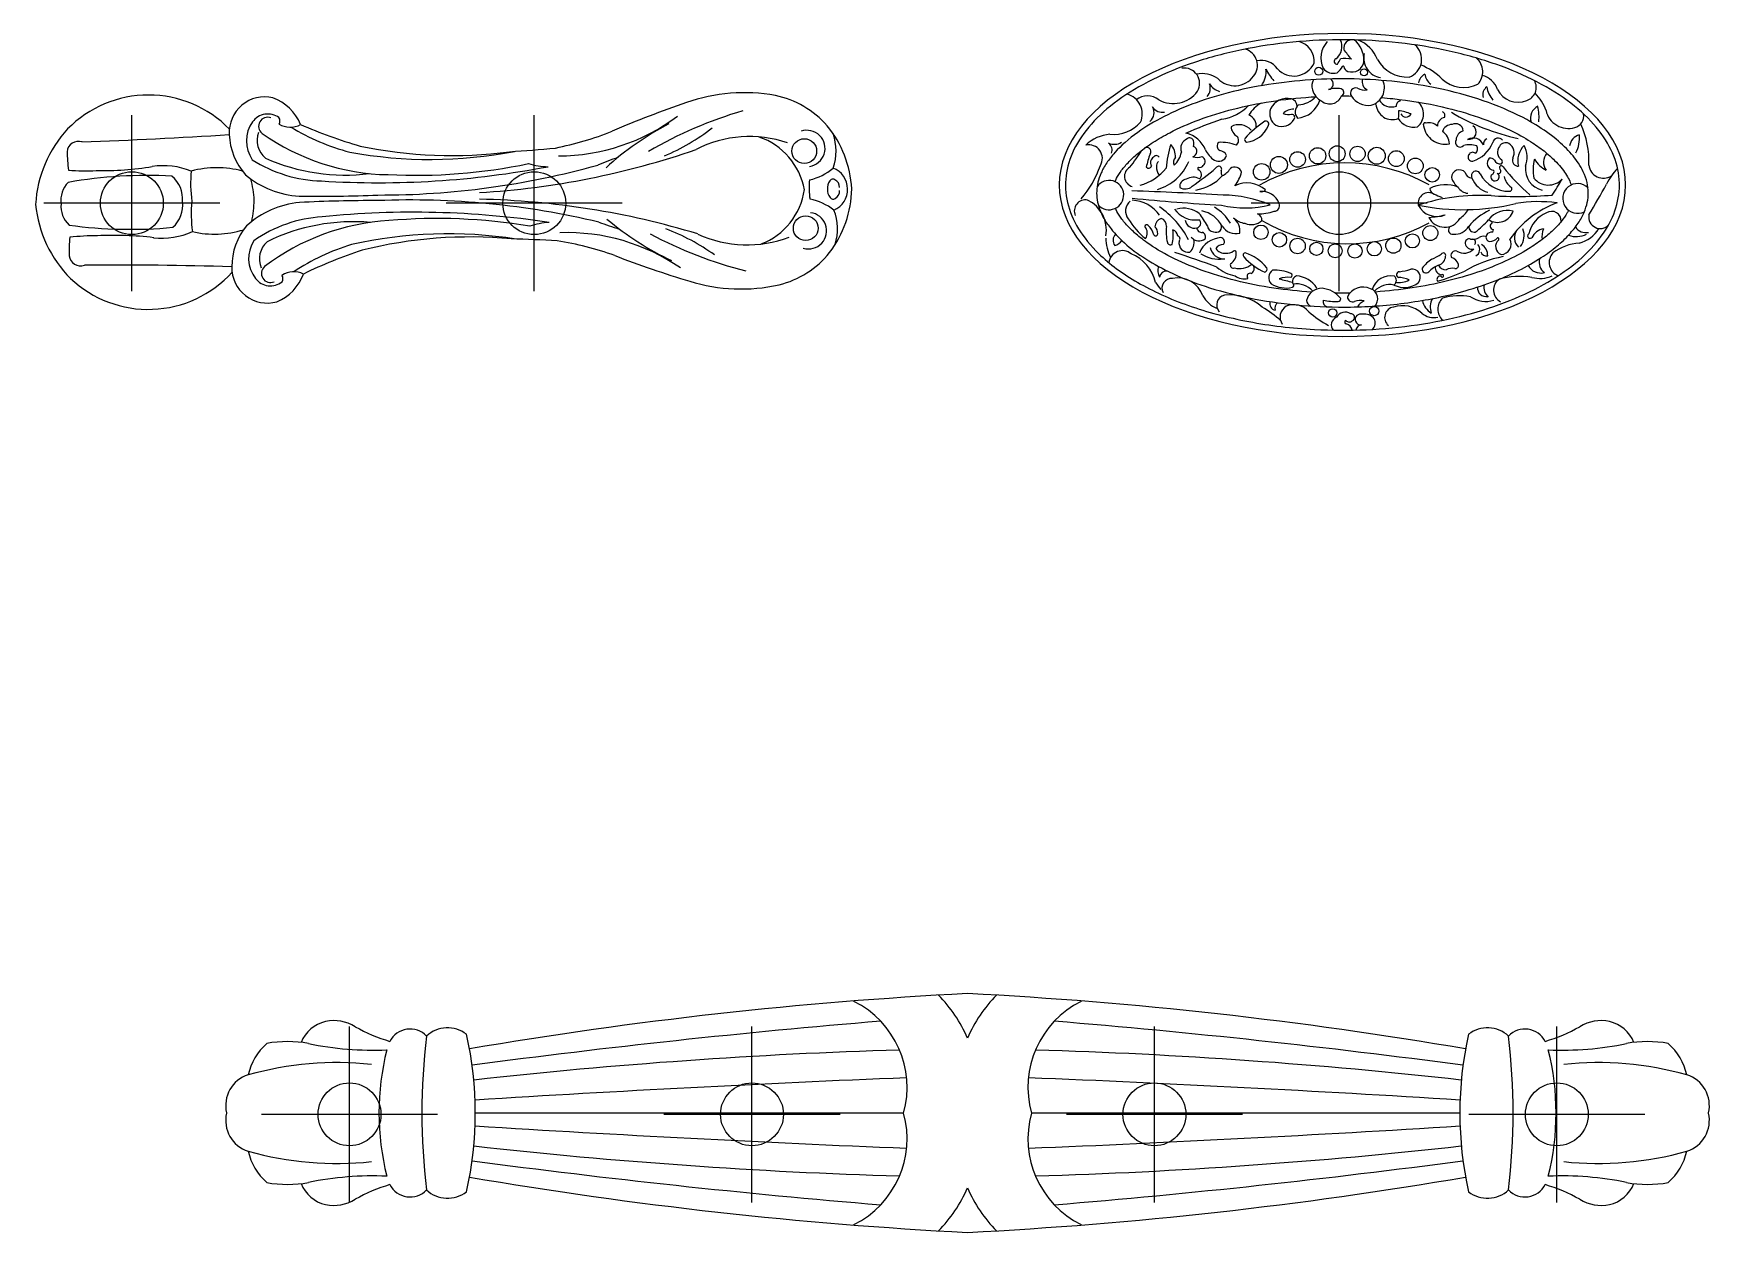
# Model space of a CAD drawing. Header units: millimetres. Extents: x -159347 to -158123, y -76894 to -75818.
# Drawn here: x -158887 to -158753.5, y -76565.3 to -76469.9 of the extents above; entities that cross this region are included whole.
import ezdxf

# ---------------------------------------------------------------- set-up
doc = ezdxf.new("R2010")
doc.units = ezdxf.units.MM
doc.header["$LTSCALE"] = 2
doc.header["$MEASUREMENT"] = 0
doc.layers.get('0').update_dxf_attribs({"linetype": 'CONTINUOUS'})

# ---------------------------------------------------------------- blocks, each defined once
blk = doc.blocks.new('lsk')
at = {"color": 250, "lineweight": -3}
for p, q in [((126681.19, 1554.87), (126681.19, 1568.87)), ((126674.19, 1561.87), (126688.19, 1561.87))]:
    blk.add_line(p, q, dxfattribs=at)
blk.add_circle((126681.19, 1561.87), 2.5, dxfattribs=at)
blk = doc.blocks.new('型拉手2')
at = {"color": 0, "lineweight": -3}
for p, q in [((125312.29, 12176.24), (125385.32, 12176.24)), ((125407.1, 12176.24), (125480.14, 12176.24))]:
    blk.add_line(p, q, dxfattribs=at)
for centre, radius, start, end in [((125433.28, 11476.79), 720.77, 92.94774, 99.74304), ((125373.4, 12178.96), 24.93, 23.791, 44.2627), ((125359.15, 11476.79), 720.77, 80.25696, 87.05226), ((125419.02, 12178.96), 24.93, 135.7373, 156.209), ((125369.5, 12180.6), 16.41, 344.573, 63.3833), ((125422.93, 12180.6), 16.41, 116.6167, 195.427), ((125288.06, 12186.13), 5.86, 102.86, 158.5036), ((125288.19, 12185.18), 6.82, 57.8329, 102.166), ((125305.4, 12214.76), 27.4, 240.3088, 253.7442), ((125307.56, 12185.48), 5.28, 52.3, 132.7421), ((125497.8, 10786.59), 1410.12, 94.73444, 97.5819), ((125294.62, 10786.59), 1410.12, 82.4181, 85.26556), ((125484.86, 12185.48), 5.28, 47.2579, 127.7), ((125484.86, 12185.48), 5.28, 47.2579, 127.7), ((125487.02, 12214.76), 27.4, 286.2558, 299.6912), ((125504.23, 12185.18), 6.82, 77.834, 122.1671), ((125504.36, 12186.13), 5.86, 21.4964, 77.14), ((125283.18, 12180.68), 9.82, 131.0122, 167.9641), ((125280.29, 12168.94), 19.48, 79.5084, 100.4916), ((125294.8, 12240.95), 53.99, 258.2806, 272.5366), ((125301.18, 12186.67), 3.89, 43.9713, 152.6515), ((125412.52, 12176.24), 109.33, 173.105, 186.895), ((125251.26, 12176.24), 61.03, 347.2918, 12.7082), ((125541.17, 12176.24), 61.03, 167.2918, 192.7082), ((125491.24, 12186.67), 3.89, 27.3485, 136.0287), ((125491.24, 12186.67), 3.89, 27.3485, 136.0287), ((125379.9, 12176.24), 109.33, 353.105, 6.895), ((125497.62, 12240.95), 53.99, 267.4634, 281.7194), ((125512.13, 12168.94), 19.48, 79.5084, 100.4916), ((125509.24, 12180.68), 9.82, 12.0359, 48.9878), ((125340.32, 12176.24), 44.45, 165.9615, 194.0385), ((125411.28, 11293.5), 893.88, 91.70871, 96.37469), ((125381.15, 11293.5), 893.88, 83.62531, 88.29129), ((125452.11, 12176.24), 44.45, 345.9615, 14.0385), ((125275.19, 12177.52), 5.46, 107.1618, 193.5364), ((125288.64, 12130.2), 54.64, 83.7678, 105.9916), ((125529.57, 8675.2), 3509.99, 92.34701, 93.54972), ((125262.86, 8675.2), 3509.99, 86.45028, 87.65299), ((125503.79, 12130.2), 54.64, 74.0084, 96.2322), ((125517.23, 12177.52), 5.46, 346.4636, 72.8382), ((125275.19, 12174.96), 5.46, 166.4636, 252.8382), ((125529.57, 15677.28), 3509.99, 266.45028, 267.65299), ((125369.5, 12171.87), 16.41, 296.6167, 15.427), ((125422.93, 12171.87), 16.41, 164.573, 243.3833), ((125262.86, 15677.28), 3509.99, 272.34701, 273.54972), ((125517.23, 12174.96), 5.46, 287.1618, 13.5364), ((125411.28, 13058.98), 893.88, 263.62531, 268.29129), ((125381.15, 13058.98), 893.88, 271.70871, 276.37469), ((125288.64, 12222.27), 54.64, 254.0084, 276.2322), ((125283.18, 12171.79), 9.82, 192.0359, 228.9878), ((125497.8, 13565.89), 1410.12, 262.4181, 265.26556), ((125294.62, 13565.89), 1410.12, 274.73444, 277.5819), ((125503.79, 12222.27), 54.64, 263.7678, 285.9916), ((125509.24, 12171.79), 9.82, 311.0122, 347.9641), ((125294.8, 12111.52), 53.99, 87.4634, 101.7194), ((125433.28, 12875.69), 720.77, 260.25696, 267.05226), ((125359.15, 12875.69), 720.77, 272.94774, 279.74304), ((125497.62, 12111.52), 53.99, 78.2806, 92.5366), ((125280.29, 12183.54), 19.48, 259.5084, 280.4916), ((125288.06, 12166.34), 5.86, 201.4964, 257.14), ((125305.4, 12137.72), 27.4, 106.2558, 119.6912), ((125301.18, 12165.81), 3.89, 207.3485, 316.0287), ((125307.56, 12166.99), 5.28, 227.2579, 307.7), ((125373.4, 12173.52), 24.93, 315.7373, 336.209), ((125419.02, 12173.52), 24.93, 203.791, 224.2627), ((125484.86, 12166.99), 5.28, 232.3, 312.7421), ((125484.86, 12166.99), 5.28, 232.3, 312.7421), ((125491.24, 12165.81), 3.89, 223.9713, 332.6515), ((125491.24, 12165.81), 3.89, 223.9713, 332.6515), ((125487.02, 12137.72), 27.4, 60.3088, 73.7442), ((125504.36, 12166.34), 5.86, 282.86, 338.5036), ((125512.13, 12183.54), 19.48, 259.5084, 280.4916), ((125288.19, 12167.3), 6.82, 257.834, 302.1671), ((125504.23, 12167.3), 6.82, 237.8329, 282.166)]:
    blk.add_arc(centre, radius, start, end, dxfattribs=at)
blk = doc.blocks.new('新拉手4')
at = {"color": 0, "lineweight": -3}
for centre in [(124606, 11786.5), (124606, 11764.52)]:
    blk.add_circle(centre, 3.53, dxfattribs=at)
for centre, radius, start, end in [((124793.2, 11773.8), 32.27, 45.5251, 136.6767), ((124619.76, 11776.56), 26.58, 102.7062, 140.1627), ((124623.79, 11754.04), 49.45, 71.7076, 101.5206), ((124550.33, 11523.44), 291.47, 67.7702, 72.2243), ((124762.08, 11791.9), 13.62, 111.312, 158.7356), ((124759.66, 11794.78), 10.13, 357.6798, 104.488), ((124591.6, 11681.9), 120.66, 60.8537, 74.7709), ((124675.16, 11843.33), 56.88, 234.2755, 270.9103), ((124695.38, 11912.17), 127.35, 286.9773, 295.0914), ((124717.99, 11850.33), 64.08, 285.9008, 302.2353), ((124752.25, 11802.24), 6.11, 242.0179, 302.6107), ((124756.93, 11798.02), 1.67, 147.5415, 213.87), ((124758.78, 11794.64), 5.37, 36.7317, 127.3206), ((124758.81, 11796.51), 2.56, 308.8799, 113.027), ((124755.62, 11792.27), 9.32, 326.0273, 36.7944), ((124790.88, 11772.88), 34.57, 4.3589, 43.848), ((124623.49, 11774.39), 30.85, 141.5008, 177.9112), ((124605.23, 11787.25), 5.18, 72.1685, 262.5677), ((124668.71, 11842.6), 61.12, 233.237, 248.059), ((124605.69, 11717.42), 86.72, 48.9935, 63.4674), ((124693.6, 11881.23), 93.98, 249.4398, 259.7702), ((124722.27, 11846.47), 64.46, 272.1956, 306.2832), ((124755.25, 11792.41), 6.61, 310.9518, 21.4622), ((124751.62, 11794.67), 18.16, 319.0954, 359.0743), ((124831.69, 13128.74), 1335.81, 267.34371, 269.14638), ((124812.85, 11789.99), 3.27, 6.5428, 109.0129), ((124611.58, 11786.64), 14.65, 161.3434, 200.603), ((124625.47, 11772.4), 19.54, 110.0407, 170.854), ((124622.14, 11757.4), 33.54, 64.0925, 109.864), ((124707.69, 12005.06), 228.76, 251.9467, 267.7668), ((124711.09, 12238.88), 451.43, 265.6578, 267.3174), ((124710.23, 11913.08), 126.93, 260.169, 281.5076), ((124704.11, 11914.66), 127.51, 263.6262, 282.8942), ((124735.91, 11838.23), 56.06, 263.9655, 294.984), ((124742.01, 11818.92), 38.35, 272.5605, 303.8231), ((124771.46, 11790.44), 44.64, 353.0994, 359.8976), ((124609.64, 11637.19), 156.56, 69.3158, 71.5663), ((124722.85, 12006.69), 230.43, 255.4441, 271.2204), ((124678.35, 11804.08), 20.63, 272.0492, 287.7974), ((124722.71, 12038.69), 258.93, 260.3018, 274.655), ((124714, 11940.57), 158.87, 259.3553, 273.8768), ((124748.17, 11802.52), 26.17, 274.3415, 311.0126), ((124774.03, 11756.8), 28.17, 76.1185, 106.0775), ((124789.14, 11764.3), 21.53, 82.6691, 112.8265), ((124747.44, 11779.83), 33.63, 352.6225, 7.3775), ((124791.63, 11776.5), 8.21, 129.9855, 186.9584), ((124796.05, 11657.4), 125.77, 80.9113, 94.4237), ((124804.76, 11878.29), 93.53, 262.086, 271.9177), ((124809.67, 11849.95), 65.16, 268.4345, 275.3809), ((124600.02, 11775.75), 6.12, 110.5299, 182.2215), ((124598.56, 11776.04), 2.42, 117.4214, 183.3837), ((124598.01, 11777.35), 1.02, 29.5286, 124.1462), ((124607.81, 11793.76), 15.8, 231.0182, 258.363), ((124596.67, 11775.97), 2.92, 350.8656, 40.1942), ((124593.33, 11776.2), 11.48, 356.5437, 10.4724), ((124792.37, 11774.59), 29.35, 166.2363, 178.2062), ((124810.78, 11776.33), 7.36, 353.6318, 45.6856), ((124623.49, 11776.63), 30.85, 182.0888, 218.4992), ((124600.02, 11775.27), 6.12, 177.7785, 249.4701), ((124598.56, 11774.98), 2.42, 176.6163, 242.5786), ((124598.01, 11773.67), 1.02, 235.8538, 330.4714), ((124607.81, 11757.26), 15.8, 101.637, 128.9818), ((124596.67, 11775.05), 2.92, 319.8058, 9.1344), ((124593.33, 11774.82), 11.48, 349.5276, 3.4563), ((124625.47, 11778.62), 19.54, 189.146, 249.9593), ((124707.69, 11545.96), 228.76, 92.2332, 108.0533), ((124722.85, 11544.33), 230.43, 88.7796, 104.5559), ((124737.03, 12162.01), 385.81, 268.6234, 271.949), ((124737.03, 11389.01), 385.81, 88.051, 91.3766), ((124748.17, 11748.5), 26.17, 48.9874, 85.6585), ((124792.37, 11776.43), 29.35, 181.7938, 193.7637), ((124747.44, 11771.19), 33.63, 352.6225, 7.3775), ((124791.63, 11774.51), 8.21, 173.0416, 230.0145), ((124790.88, 11778.14), 34.57, 316.152, 355.6411), ((124810.78, 11774.69), 7.36, 314.3144, 6.3682), ((124611.58, 11764.38), 14.65, 159.397, 198.6566), ((124605.23, 11763.77), 5.18, 97.4323, 287.8315), ((124605.69, 11833.6), 86.72, 296.5326, 311.0065), ((124722.71, 11512.33), 258.93, 85.345, 99.6982), ((124678.35, 11746.94), 20.63, 72.2026, 87.9508), ((124714, 11610.45), 158.87, 86.1232, 100.6447), ((124722.27, 11704.55), 64.46, 53.7168, 87.8044), ((124735.91, 11712.79), 56.06, 65.016, 96.0345), ((124742.01, 11732.09), 38.35, 56.1769, 87.4395), ((124751.62, 11756.35), 18.16, 0.9257, 40.9046), ((124796.05, 11893.62), 125.77, 265.5763, 279.0887), ((124622.14, 11793.62), 33.54, 250.136, 295.9075), ((124591.6, 11869.12), 120.66, 285.2291, 299.1463), ((124668.71, 11708.42), 61.12, 111.941, 126.763), ((124675.16, 11707.69), 56.88, 89.0897, 125.7245), ((124609.64, 11913.83), 156.56, 288.4337, 290.6842), ((124711.09, 11312.14), 451.43, 92.6826, 94.3422), ((124710.23, 11637.94), 126.93, 78.4924, 99.831), ((124704.11, 11636.36), 127.51, 77.1058, 96.3738), ((124755.25, 11758.61), 6.61, 338.5378, 49.0482), ((124755.62, 11758.75), 9.32, 323.2056, 33.9727), ((124774.03, 11794.22), 28.17, 253.9225, 283.8815), ((124789.14, 11786.72), 21.53, 247.1735, 277.3309), ((124804.76, 11672.73), 93.53, 88.0823, 97.914), ((124809.67, 11701.07), 65.16, 84.6191, 91.5655), ((124771.46, 11760.57), 44.64, 0.1024, 6.9006), ((124693.6, 11669.79), 93.98, 100.2298, 110.5602), ((124695.38, 11638.85), 127.35, 64.9086, 73.0227), ((124717.99, 11700.69), 64.08, 57.7647, 74.0992), ((124831.69, 10422.28), 1335.81, 90.85362, 92.65629), ((124812.85, 11761.03), 3.27, 250.9871, 353.4572), ((124619.76, 11774.46), 26.58, 219.8373, 257.2938), ((124550.33, 12027.58), 291.47, 287.7757, 292.2298), ((124752.25, 11748.78), 6.11, 57.3893, 117.9821), ((124762.08, 11759.12), 13.62, 201.2644, 248.688), ((124756.93, 11753), 1.67, 146.13, 212.4585), ((124758.78, 11756.38), 5.37, 232.6794, 323.2683), ((124759.66, 11756.24), 10.13, 255.512, 2.3202), ((124758.81, 11754.51), 2.56, 246.973, 51.1201), ((124793.2, 11777.22), 32.27, 223.3233, 314.4749), ((124623.79, 11796.98), 49.45, 258.4794, 288.2924)]:
    blk.add_arc(centre, radius, start, end, dxfattribs=at)
blk = doc.blocks.new('新拉手1')
at = {"color": 0, "lineweight": -3}
for centre, radius in [((125347.45, 12451.76), 1.48), ((125360.79, 12452.35), 1.33), ((125353.64, 12432.43), 2.28), ((125335.18, 12429.16), 2.27), ((125341.29, 12430.7), 2.45), ((125347.4, 12431.72), 2.3), ((125360.01, 12432.37), 2.23), ((125366.05, 12431.73), 2.13), ((125372.1, 12430.82), 2.48), ((125377.95, 12428.83), 2.34), ((125329.4, 12426.65), 2.41), ((125383.88, 12426.4), 2.31), ((125328.79, 12407.92), 2.34), ((125383.65, 12406.96), 2.66), ((125334.23, 12405.06), 2.53), ((125340.34, 12402.71), 2.55), ((125346.63, 12401.8), 2.73), ((125352.8, 12401.19), 2.45), ((125359.36, 12401.13), 2.56), ((125365.65, 12401.81), 2.62), ((125372.09, 12402.98), 2.5), ((125378.1, 12404.72), 2.73), ((125350.7, 12374.97), 1.12), ((125365.29, 12374.6), 1.28)]:
    blk.add_circle(centre, radius, dxfattribs=at)
for centre, radius, start, end in [((125340.68, 12453.81), 3.41, 280.1626, 49.483), ((125350.16, 12455.53), 3.02, 135.7476, 205.7352), ((125351.25, 12458.29), 2.17, 276.9551, 348.6344), ((125357.36, 12458.66), 2.96, 195.1537, 251.4178), ((125358.59, 12456.25), 2.67, 291.3823, 37.9444), ((125340.52, 12417.87), 44.17, 50.6622, 60.6735), ((125322.21, 12451.13), 4.82, 312.1938, 48.1636), ((125328.38, 12448.01), 5.84, 49.5683, 104.2367), ((125323.63, 12450.47), 5.8, 331.9979, 19.5845), ((125325.64, 12446.99), 6.44, 12.0637, 57.5226), ((125338.44, 12459.29), 9.28, 227.4243, 287.831), ((125350.64, 12456.93), 4.2, 220.3412, 278.0164), ((125351.77, 12454.52), 1.82, 252.717, 16.5397), ((125351.87, 12454.41), 1.76, 20.7419, 101.7368), ((125354.92, 12453.8), 1.17, 111.3602, 274.8037), ((125355.48, 12453.88), 1.41, 41.071, 134.4388), ((125356.77, 12455.3), 3.19, 236.5928, 331.2179), ((125356.42, 12455.33), 0.532, 284.0185, 93.4705), ((125373.3, 12455.72), 6.03, 217.6036, 294.3546), ((125373.71, 12453.67), 4.03, 300.9864, 34.8115), ((125401.5, 12481.57), 35.91, 228.0027, 239.9441), ((125377.06, 12450.87), 2.32, 309.2919, 14.5983), ((125378.91, 12449.36), 2.13, 342.6047, 79.3511), ((125394.8, 12449.82), 3.32, 284.3701, 40.7839), ((125394.57, 12442.5), 9.08, 28.8303, 66.8454), ((125304.73, 12445), 4.32, 306.5361, 60.4611), ((125311.59, 12440.12), 8.55, 55.1024, 107.7278), ((125308.12, 12444.16), 4.06, 347.8661, 49.4858), ((125311.43, 12444.34), 2.78, 353.2411, 100.172), ((125319.99, 12467.93), 21.08, 260.4383, 284.9959), ((125349.68, 12447.76), 3.36, 131.6768, 251.3029), ((125351.02, 12449.66), 5.63, 244.55, 334.1203), ((125348.9, 12452.63), 4.51, 293.7124, 330.3146), ((125352.01, 12453.39), 5.05, 255.1684, 290.1261), ((125354.4, 12447.09), 1.69, 3.6417, 112.8654), ((125359.16, 12447.77), 0.95, 96.0043, 184.734), ((125365.02, 12453), 8.62, 217.9377, 264.4521), ((125359.02, 12422.94), 25.78, 79.1732, 89.9111), ((125362.14, 12448.68), 1.78, 346.5044, 76.0795), ((125364.29, 12449.48), 5.06, 268.7677, 347.3293), ((125366.83, 12447.97), 2.44, 9.4282, 63.1737), ((125393.97, 12462.28), 15.76, 228.445, 276.013), ((125410.55, 12449.53), 8.45, 198.2669, 282.0477), ((125412.57, 12444.39), 3.14, 265.2591, 27.323), ((125286.65, 12436.16), 4.53, 316.7972, 68.7723), ((125294.21, 12431.44), 9.82, 74.9545, 114.0338), ((125300.68, 12465), 24.39, 260.7427, 285.7577), ((125357.93, 12344.46), 102.47, 107.531, 112.7724), ((125325.54, 12440.41), 0.426, 33.7902, 304.7085), ((125325.54, 12437.8), 2.28, 351.3749, 83.672), ((125326.32, 12441.53), 0.979, 244.5782, 40.2366), ((125335.22, 12440.89), 2.61, 140.522, 280.1885), ((125337.77, 12436.94), 7.24, 62.6739, 129.1543), ((125339.38, 12436.07), 6.49, 78.4419, 119.2692), ((125339.57, 12448.89), 7.91, 244.8108, 272.2965), ((125339.33, 12440.06), 0.95, 271.5854, 75.4355), ((125342.13, 12441.88), 1.82, 124.9577, 230.2735), ((125342.11, 12446.62), 6.24, 259.4458, 343.0609), ((125342.45, 12449.96), 6.73, 258.3479, 316.6485), ((125372.97, 12448.71), 8.28, 211.59, 266.2072), ((125372.6, 12450.49), 7.49, 223.6606, 277.1529), ((125371.94, 12442.19), 1.81, 285.3541, 28.7469), ((125373.91, 12443.52), 0.598, 103.0416, 230.9376), ((125344.07, 12321.15), 124.9, 74.2532, 76.2616), ((125375.82, 12435.2), 9.14, 58.3207, 102.9884), ((125374.57, 12440.28), 0.709, 118.3046, 245.3478), ((125375.03, 12449.75), 8.88, 264.8725, 289.291), ((125378.39, 12441), 2.99, 306.317, 41.6254), ((125387.34, 12440.6), 1.02, 251.6021, 39.3517), ((125389.26, 12436.36), 5.02, 53.9177, 102.9343), ((125390.08, 12428.65), 11.96, 48.4623, 79.737), ((125414.14, 12441.24), 2.38, 265.7033, 349.9974), ((125397.28, 12429.11), 24.48, 33.2531, 40.0291), ((125413.29, 12438.81), 3.78, 338.1922, 32.2999), ((125430.87, 12445.77), 13.52, 193.8822, 247.1496), ((125293.84, 12434.89), 4.63, 28.2074, 103.8066), ((125289.99, 12435.88), 4.45, 348.0681, 52.0086), ((125298.86, 12471.24), 37.69, 280.8758, 301.0007), ((125321.3, 12437.07), 0.986, 77.9724, 198.4658), ((125323.25, 12437.47), 2.98, 193.9046, 257.1741), ((125322.18, 12443.04), 5.05, 262.3256, 295.5663), ((125324.44, 12435.99), 2.49, 23.269, 91.8856), ((125327.63, 12433.96), 3.15, 106.5969, 177.086), ((125355.4, 12383.54), 57.98, 117.2101, 120.6263), ((125323.8, 12444.7), 8.26, 290.735, 317.4123), ((125322.79, 12444.86), 11.51, 302.0035, 323.2581), ((125330.79, 12438.24), 1.25, 347.7647, 136.1532), ((125346.36, 12397.68), 42.02, 99.5952, 104.7318), ((125379.58, 12452.4), 13.82, 247.4255, 272.396), ((125382.94, 12438.22), 1.03, 105.9335, 204.2468), ((125393.79, 12447.53), 15.3, 219.5301, 251.4003), ((125375.07, 12421.79), 19.01, 41.0786, 66.4761), ((125387.76, 12438.06), 1.74, 115.412, 212.6284), ((125390.87, 12431.2), 6.87, 77.0514, 126.3063), ((125395.69, 12433.26), 3.87, 121.5048, 187.5294), ((125392.7, 12436.91), 1.03, 340.1332, 106.4198), ((125395.88, 12430.59), 4.34, 9.3842, 94.6956), ((125397.46, 12424.75), 10.29, 56.3744, 98.8372), ((125507.07, 12730.59), 312.63, 249.5838, 252.2232), ((125428.41, 12436.67), 4.36, 230.2778, 353.8942), ((125283.97, 12419.95), 10.23, 103.8856, 149.3188), ((125280.68, 12444.89), 15.03, 273.1794, 308.0882), ((125305.32, 12427.38), 6.09, 143.3427, 200.2501), ((125298.31, 12428.18), 4.06, 323.6444, 47.2438), ((125306.71, 12430.26), 3.29, 92.3478, 209.6029), ((125305.69, 12430.96), 2.74, 309.023, 71.0681), ((125310.34, 12426.05), 3.34, 89.7783, 140.2115), ((125310.08, 12427.96), 1.45, 333.0443, 79.2765), ((125311.37, 12432.08), 1.93, 18.1322, 102.8224), ((125315.03, 12433.88), 4.09, 178.8022, 239.5157), ((125315.83, 12431.96), 2.32, 117.4825, 223.7802), ((125315.82, 12429.62), 0.979, 131.674, 262.2922), ((125318.55, 12428.95), 4.19, 56.8948, 137.4514), ((125316.08, 12429.72), 2.15, 8.3219, 106.4918), ((125316.83, 12429.9), 1.38, 253.1343, 5.4645), ((125321.29, 12433.87), 1.48, 252.4981, 28.0611), ((125325.21, 12433.84), 0.774, 159.28, 327.6202), ((125356.06, 12375.71), 54.38, 59.6333, 118.8912), ((125388.89, 12433.76), 0.725, 272.0878, 45.4825), ((125392.38, 12432.9), 0.55, 195.2713, 301.1341), ((125394.64, 12430.12), 3.03, 79.0684, 130.5371), ((125395.69, 12430), 3.13, 31.9764, 98.7309), ((125396.98, 12429.46), 1.36, 136.9993, 261.3812), ((125396.22, 12432.75), 2.39, 264.2047, 332.8258), ((125396.2, 12436.18), 8.09, 274.0263, 337.4411), ((125409.82, 12429.57), 4.48, 133.5035, 190.7945), ((125407.2, 12429.8), 3.06, 350.0423, 98.7168), ((125410.86, 12428.54), 0.968, 131.5928, 255.7098), ((125423.9, 12427.36), 11.84, 165.6609, 188.5657), ((125412.95, 12429.35), 1.07, 16.8146, 118.6015), ((125397.66, 12426.09), 16.7, 354.7743, 12.3327), ((125431.84, 12426.99), 3.8, 104.9613, 147.1657), ((125428.74, 12428.96), 2.72, 314.5101, 38.8384), ((125420.76, 12428.32), 13.01, 359.8351, 28.3389), ((125274.76, 12421.52), 3.68, 349.2091, 137.1373), ((125279.28, 12422.34), 4.19, 34.2539, 101.0117), ((125282.47, 12420.74), 7.05, 69.3303, 117.9639), ((125277.55, 12447.13), 32.15, 290.2187, 324.8743), ((125288.47, 12428.92), 9.47, 292.2597, 347.7951), ((125288.15, 12427.68), 5.38, 333.673, 11.3312), ((125291.89, 12430.73), 5.54, 281.2488, 332.2382), ((125297.33, 12427.59), 0.774, 300.2229, 133.5733), ((125307.73, 12428.59), 0.406, 142.3457, 275.4066), ((125311.26, 12425.47), 2.15, 154.2627, 179.9332), ((125309.05, 12424.38), 1.1, 289.5425, 87.1111), ((125309.67, 12428.4), 2.03, 260.0542, 327.2455), ((125302.14, 12436.67), 19.22, 295.2798, 320.8606), ((125336.92, 12398.42), 35.54, 128.1682, 137.6554), ((125312.41, 12429.97), 2.28, 254.6632, 304.6435), ((125315.69, 12424.86), 3.8, 78.6639, 121.4817), ((125315.2, 12424.53), 1.85, 357.964, 97.7068), ((125321.54, 12421.88), 5.18, 85.4321, 150.0787), ((125324.8, 12419.18), 5.6, 25.7999, 150.4224), ((125322.18, 12425.66), 1.41, 299.3626, 99.2385), ((125386.98, 12418.81), 5.13, 66.2053, 131.9152), ((125395.96, 12425.93), 5.3, 171.9197, 231.4562), ((125391.94, 12421.52), 5.3, 33.9543, 103.3579), ((125404.93, 12429.03), 9.73, 207.9195, 258.03), ((125398.3, 12424.65), 1.79, 61.1336, 209.779), ((125399.1, 12424.26), 1.96, 0.7524, 88.105), ((125487.23, 12479.21), 102.19, 212.5116, 215.1751), ((125403.16, 12427.84), 1.5, 151.5235, 251.011), ((125403.77, 12425.96), 3.23, 39.241, 126.5206), ((125402.92, 12424.87), 1.58, 3.5533, 98.8647), ((125404.74, 12423.51), 1.48, 99.7556, 231.467), ((125405.25, 12422.03), 3.04, 9.2296, 104.5441), ((125432.71, 12441.93), 28.7, 207.1575, 235.6875), ((125413.03, 12427.88), 2.43, 186.3813, 249.8818), ((125416.86, 12424.35), 2.58, 175.1655, 250.2579), ((125414.85, 12424.87), 3.16, 291.1106, 355.7795), ((125419.96, 12426.79), 2.91, 178.0506, 227.6376), ((125417.75, 12426.87), 0.694, 28.669, 178.5631), ((125424.02, 12428.6), 5.83, 193.853, 228.0026), ((125420.63, 12424.65), 0.636, 216.5526, 355.0563), ((125423.33, 12426.66), 2.92, 142.2571, 224.9837), ((125404.25, 12408.37), 26.16, 31.6072, 50.1388), ((125444.22, 12425.64), 10.63, 169.7259, 244.403), ((125789.92, 12122.39), 592.23, 149.74091, 150.84296), ((125282.04, 12415.53), 4.79, 225.509, 116.9085), ((125290.39, 12422.74), 3.07, 175.9339, 302.8191), ((125318.78, 12345.85), 73.29, 78.5679, 103.3038), ((125307.78, 12417.94), 5.27, 57.0288, 161.278), ((125304.68, 12426.87), 7.48, 255.3652, 322.9416), ((125324.42, 12414.77), 8.46, 122.0468, 149.034), ((125332.15, 12390.52), 31.18, 94.2601, 104.0064), ((125327.3, 12414.56), 6.77, 27.4881, 113.4589), ((125379.69, 12417.82), 1.82, 91.6966, 202.6118), ((125384.59, 12405.08), 15.39, 88.4809, 108.7963), ((125388.98, 12385.88), 32.7, 76.6031, 104.3469), ((125385.72, 12422.52), 2.18, 177.0612, 250.5756), ((125388.46, 12417.63), 5.9, 44.6438, 84.2661), ((125405.6, 12430.26), 13.68, 209.5778, 240.4617), ((125408.73, 12427.06), 8.4, 233.203, 285.1581), ((125404.99, 12414.33), 8.11, 34.4893, 98.3131), ((125425.78, 12427.52), 11.43, 215.3554, 267.3423), ((125423.37, 12419.54), 4.05, 308.9645, 38.7708), ((125432.72, 12414.44), 4.71, 42.4118, 325.0997), ((125440.34, 12419.55), 3.56, 258.6204, 24.0171), ((125338.76, 12380.61), 59.15, 145.0998, 151.0171), ((125294.61, 12459.2), 42.65, 261.9911, 279.8666), ((125301.29, 12273.37), 141.51, 86.5172, 94.4742), ((125259.39, 12369.34), 58.88, 37.7447, 49.834), ((125303.99, 12412.43), 0.801, 86.314, 216.3208), ((125304.07, 12402.75), 10.48, 27.7178, 90.1595), ((125313.4, 12478.68), 64.16, 266.8615, 288.0767), ((125308.9, 12406.17), 7.63, 21.3871, 74.5349), ((125316.91, 12409.69), 4.2, 31.8674, 83.8299), ((125318.64, 12395.04), 21.32, 63.3493, 70.8251), ((125329.9, 12417.11), 3.46, 240.722, 9.7011), ((125327.69, 12412.35), 1.82, 359.3143, 73.4804), ((125383.55, 12419.17), 5.91, 200.2054, 277.0642), ((125396.49, 12455.06), 40.62, 247.3987, 269.3057), ((125383.69, 12411.78), 1.62, 68.7383, 142.8746), ((125473.87, 13753.59), 1341.4, 266.67204, 267.93008), ((125350.73, 11647.44), 771.62, 84.45173, 86.59465), ((125466.75, 12394.11), 33.05, 139.3354, 160.864), ((125257.28, 12418.07), 17.02, 314.3355, 335.1942), ((125273.74, 12404.33), 4.69, 5.7335, 123.0835), ((125291.43, 12405.22), 5.99, 38.6022, 137.423), ((125291.71, 12405.98), 7.13, 353.5078, 76.1817), ((125282.58, 12406.3), 13.78, 345.7286, 11.087), ((125300.12, 12407.24), 5.71, 12.0536, 55.5735), ((125308.44, 12408.56), 1.22, 103.5382, 245.4641), ((125308.63, 12408.52), 1.32, 334.2522, 110.8232), ((125309.99, 12406.88), 1.08, 99.7617, 205.0643), ((125314.7, 12408.23), 1.49, 204.1949, 29.0828), ((125316, 12406.75), 2.21, 10.9351, 90.0546), ((125320.08, 12408.82), 2.53, 220.8662, 359.7652), ((125324.55, 12421.71), 10.62, 247.4065, 297.8331), ((125316.56, 12406.92), 6.34, 17.3096, 51.8608), ((125356.99, 12459.84), 55.77, 240.74, 299.3535), ((125388.34, 12419.58), 9.04, 228.9145, 295.4533), ((125402.73, 12403.54), 13.13, 143.1619, 164.4247), ((125399.85, 12401.65), 7.48, 118.3158, 145.4694), ((125407.09, 12398.42), 14.59, 98.9694, 137.6913), ((125394.92, 12407.11), 1.78, 343.4113, 39.2218), ((125483.31, 12303.53), 132.9, 125.58, 129.745), ((125404.58, 12407.87), 1.62, 126.0746, 248.9466), ((125405.62, 12413.04), 4.35, 242.6906, 301.4471), ((125408.25, 12409.07), 3.41, 59.2733, 131.7187), ((125421.66, 12397.47), 15.81, 106.4622, 157.0262), ((125407.58, 12411.75), 2.43, 277.3299, 6.0892), ((125427.63, 12394.5), 17.47, 106.1494, 139.6744), ((125412.48, 12405.24), 5.01, 0.8811, 34.1916), ((125424.37, 12408.43), 3.4, 299.4735, 74.5714), ((125306.88, 12403.62), 28.5, 177.6351, 204.9584), ((125288.59, 12403.84), 4.4, 319.4228, 36.0027), ((125287.3, 12397.43), 10.23, 32.3482, 61.6453), ((125306.52, 12402.28), 8.25, 159.4836, 207.6805), ((125294.34, 12403.41), 6.95, 314.5291, 14.6991), ((125300.99, 12403.19), 1.98, 342.5917, 87.8662), ((125305.99, 12400.87), 3.55, 150.8412, 238.4498), ((125306.55, 12405.63), 0.645, 202.24, 40.7826), ((125307.23, 12403.62), 0.998, 132.6693, 212.9089), ((125304.97, 12400.6), 2.87, 320.1881, 60.0572), ((125306.98, 12402.52), 1.89, 19.829, 102.8908), ((125307.54, 12406.72), 0.839, 61.513, 233.1703), ((125310.41, 12404.97), 2.45, 227.714, 270.8277), ((125308.84, 12404.15), 2.28, 314.5538, 85.4876), ((125318.99, 12393.68), 10.39, 108.3413, 158.1151), ((125315.96, 12402.23), 1.32, 322.6461, 100.61), ((125392.28, 12407.7), 2.29, 195.9495, 307.8049), ((125397.51, 12400.77), 2.78, 61.0138, 159.788), ((125397.47, 12406.13), 0.966, 150.8368, 334.5745), ((125394.22, 12396.31), 8.31, 25.5002, 56.0709), ((125403.51, 12403.62), 1.7, 129.3634, 244.7912), ((125403.5, 12404.28), 1.25, 69.24, 148.6748), ((125404.34, 12396.76), 5.54, 74.3902, 106.3444), ((125403.66, 12405.93), 0.546, 300.1943, 52.8012), ((125416.75, 12399.3), 7.41, 132.2068, 169.4158), ((125410.08, 12403.83), 1.95, 310.3344, 29.6273), ((125418.03, 12402.33), 6.69, 179.8495, 218.9939), ((125386.48, 12407.21), 27.88, 340.9597, 357.0967), ((125417.54, 12402.81), 1.06, 209.3883, 324.4303), ((125414.92, 12405.27), 2.57, 319.1999, 1.0692), ((125417.36, 12403.96), 2.05, 300.6633, 33.0424), ((125420, 12404.85), 0.947, 36.3788, 166.222), ((125399.24, 12409.57), 21.91, 337.6428, 349.0617), ((125485.35, 12359.24), 75.2, 142.0692, 147.1674), ((125439.26, 12402.65), 4.38, 148.5342, 282.6734), ((125292.19, 12396.06), 10.76, 153.4924, 185.4105), ((125280.45, 12399.09), 4.17, 284.3332, 353.7156), ((125305.15, 12399.95), 2.35, 244.2802, 329.4229), ((125307.59, 12397.88), 1.79, 217.3443, 349.3302), ((125310.27, 12398.12), 2.08, 299.0924, 4.7229), ((125315.67, 12399.65), 3.59, 202.2533, 299.1139), ((125315.89, 12399.57), 1.71, 122.8952, 213.1417), ((125316.87, 12405.37), 7.15, 250.3188, 284.6443), ((125315.83, 12401.99), 1.31, 228.7757, 334.9803), ((125319.85, 12397.47), 1.52, 327.2251, 139.9544), ((125324.7, 12391.15), 6.93, 8.4534, 102.2648), ((125328.55, 12398.38), 5.34, 184.8252, 235.3567), ((125389.26, 12389.13), 8.28, 95.0167, 158.0791), ((125388.38, 12396.62), 0.77, 322.148, 78.5265), ((125392.95, 12396.87), 1.91, 127.4388, 225.7541), ((125396.81, 12411.52), 14.06, 249.0512, 272.6017), ((125397.21, 12402.59), 2.46, 200.3961, 268.2877), ((125396.37, 12398.69), 1.63, 311.4445, 62.0648), ((125410.25, 12403.51), 9.28, 203.0171, 255.2682), ((125406.24, 12400.4), 1.75, 103.427, 248.4608), ((125408.2, 12397.87), 2.75, 160.9876, 199.0124), ((125406.78, 12397.26), 1.22, 193.3031, 311.0819), ((125406.32, 12399.46), 3.36, 291.9382, 20.9019), ((125420.6, 12400.45), 1.35, 143.9726, 322.5528), ((125431.06, 12393.68), 4.42, 65.9828, 121.4174), ((125434.58, 12399.98), 2.85, 159.4156, 232.7746), ((125431.48, 12407.42), 12.57, 274.3721, 314.028), ((125283.8, 12389.05), 3.75, 103.3258, 191.0051), ((125285.01, 12385.62), 7.37, 12.6765, 106.3495), ((125285.26, 12324.46), 73.53, 59.4524, 77.5208), ((125317.04, 12394.15), 2.39, 80.9404, 237.2315), ((125317.75, 12396.95), 3.39, 288.9855, 354.8047), ((125321.26, 12393.89), 2.41, 183.3595, 297.5213), ((125322.38, 12395.07), 3.33, 270.0066, 340.8661), ((125324.39, 12392.21), 2.74, 279.6421, 0.1248), ((125329.83, 12395.11), 3.95, 227.03, 283.5046), ((125331.07, 12391.79), 0.617, 238.5195, 37.7783), ((125336.67, 12388.43), 5.11, 128.29, 230.1147), ((125334.77, 12386.8), 5.78, 31.5255, 102.5694), ((125377.17, 12387.83), 4.53, 65.141, 151.4895), ((125376.66, 12388.25), 4.41, 339.7652, 56.8873), ((125382.31, 12391.59), 0.966, 139.6793, 291.6036), ((125360.81, 12422.43), 38.53, 304.5626, 317.0027), ((125389.19, 12392.22), 3.83, 171.9172, 248.2346), ((125390.93, 12396.85), 5.06, 219.9396, 300.4068), ((125389.61, 12392.16), 3.89, 4.8541, 59.0567), ((125345.51, 12534.77), 153.48, 289.3656, 294.0734), ((125431.26, 12383.54), 11.41, 84.0668, 139.4109), ((125304.43, 12391.12), 12.83, 197.5784, 227.3134), ((125307.37, 12389.24), 12.93, 172.6624, 195.0942), ((125292.82, 12389.71), 4.36, 298.1714, 16.3684), ((125325.99, 12388.86), 1.31, 150.2646, 246.6232), ((125337.23, 12387.48), 1.85, 26.0111, 151.9433), ((125341.01, 12401.15), 13.9, 247.0948, 264.2808), ((125151.6, 12393.59), 188.13, 358.0908, 358.8515), ((125341.58, 12384.86), 5.31, 4.3237, 110.9066), ((125341.83, 12381.42), 4.68, 29.8696, 108.6967), ((125372.79, 12381.45), 8.24, 94.4719, 162.9735), ((125369.88, 12387.67), 3.02, 310.7545, 41.4676), ((125374.07, 12389.44), 1.05, 148.1374, 262.8018), ((125373.45, 12391.48), 4.69, 267.8953, 315.0632), ((125375.06, 12384.82), 3.75, 63.0749, 107.407), ((125375.27, 12389.51), 6.19, 258.8196, 333.2418), ((125379.03, 12393.75), 10.11, 298.1986, 329.7654), ((125398.51, 12375.24), 14.88, 98.1193, 135.6831), ((125415.63, 12384.14), 3.67, 32.2711, 102.0389), ((125421.86, 12387.92), 3.62, 129.2738, 210.2717), ((125428.59, 12388.32), 6.55, 156.1683, 255.7222), ((125299.68, 12379.83), 4.35, 106.9115, 210.6625), ((125301.25, 12377.35), 7.23, 25.3542, 113.1889), ((125303.03, 12378.4), 8.29, 8.6652, 41.2804), ((125309.55, 12382.09), 2.96, 304.5286, 18.5823), ((125338.82, 12385.66), 1.53, 276.4208, 7.0667), ((125349.99, 12379.89), 5.84, 105.4594, 203.4184), ((125349.39, 12379.26), 6.33, 31.5563, 98.6997), ((125350.56, 12375.8), 4.83, 61.8164, 99.4932), ((125353.45, 12381.6), 1.65, 248.2373, 36.1556), ((125358.43, 12381.43), 1.22, 113.7656, 251.5264), ((125361.76, 12380.97), 4.14, 51.4904, 157.5558), ((125361.68, 12379.07), 5.79, 15.2817, 62.5887), ((125372.17, 12377.35), 8.03, 92.2421, 138.2376), ((125375.06, 12386.18), 2.92, 189.3436, 250.1285), ((125395.75, 12375.83), 5.43, 31.3025, 74.8009), ((125404.26, 12380.02), 4.1, 139.2332, 199.4521), ((125408.5, 12378.49), 4.9, 148.8693, 279.0936), ((125412.05, 12375.44), 9.55, 60.8915, 144.1884), ((125420.36, 12388.57), 6.03, 232.5448, 307.4583), ((125314.65, 12382.93), 7.29, 199.8836, 254.2335), ((125318.49, 12374.77), 5.93, 137.7404, 227.9029), ((125318.63, 12369.35), 10.44, 48.1444, 115.7505), ((125340.33, 12391.8), 20.78, 224.8849, 247.7679), ((125326.18, 12374.69), 5.1, 9.4109, 52.7669), ((125329.2, 12379.04), 4.05, 299.7558, 350.5532), ((125338.26, 12370.76), 6.07, 109.445, 230.0014), ((125336.75, 12365.47), 11.02, 28.763, 92.6912), ((125344.57, 12370.41), 6.24, 346.343, 82.0871), ((125348.4, 12377.96), 2.94, 344.3585, 62.4104), ((125359.68, 12388.78), 8.66, 259.1171, 286.9195), ((125360.62, 12371.11), 4.14, 37.6267, 107.5729), ((125362.48, 12378.67), 1.85, 98.7651, 238.8093), ((125373.27, 12369.01), 7.13, 42.3256, 155.0245), ((125363.95, 12379.25), 3.57, 326.9193, 22.0382), ((125367.53, 12366.55), 16.48, 26.3928, 42.4101), ((125389.43, 12374.82), 7.21, 142.153, 187.4797), ((125390.56, 12372.72), 5.54, 141.0303, 251.9045), ((125392.31, 12371.74), 7.53, 44.0143, 143.6118), ((125402.97, 12384.69), 9.33, 235.8238, 280.1274), ((125356.76, 12374.89), 11.13, 201.6672, 248.2516), ((125354.65, 12370.94), 3.92, 70.3105, 174.7091), ((125359.27, 12371.16), 8.53, 179.0506, 231.1791), ((125411.03, 12413.26), 70.51, 217.106, 220.259), ((125356.92, 12380.65), 10.15, 257.931, 277.6212), ((125355.32, 12372.82), 1.93, 7.552, 70.5149), ((125357.42, 12373.15), 0.206, 203.5129, 340.6375), ((125365.09, 12368.22), 8.92, 129.9525, 146.9355), ((125362.6, 12366.69), 4.79, 125.4864, 207.5877), ((125389.91, 12352.89), 36.26, 147.5665, 150.7872), ((125359.39, 12371.41), 0.928, 297.1599, 95.0473), ((125356.77, 12370.37), 7.84, 317.4879, 24.6694), ((125373.22, 12371.33), 6.45, 173.8698, 256.3947), ((125383.78, 12377.51), 6.41, 215.2476, 282.9455), ((125354.51, 12367.21), 2.76, 257.81, 10.0474)]:
    blk.add_arc(centre, radius, start, end, dxfattribs=at)
at = {"color": 0, "lineweight": -3, "extrusion": (0, 0, -1)}
blk.add_ellipse((125357.66, 12411.19), major_axis=(-91.07, 0), ratio=0.535005, dxfattribs=at)
at = {"color": 0, "lineweight": -3}
for points, knots in [([(125268.59, 12411.19), (125268.59, 12413.98), (125269.07, 12416.77), (125271.01, 12422.29), (125272.47, 12425.03), (125276.36, 12430.37), (125278.79, 12432.97), (125284.54, 12437.91), (125287.87, 12440.25), (125295.31, 12444.59), (125299.42, 12446.58), (125308.28, 12450.12), (125313.03, 12451.68), (125323, 12454.3), (125328.22, 12455.36), (125338.94, 12456.96), (125344.45, 12457.49), (125355.55, 12458), (125361.14, 12457.97), (125373.89, 12457.28), (125381, 12456.43), (125394.62, 12453.84), (125401.13, 12452.1), (125413.15, 12447.85), (125418.67, 12445.35), (125428.37, 12439.73), (125432.56, 12436.62), (125438.65, 12430.73), (125440.85, 12428.02), (125444.22, 12422.49), (125445.4, 12419.66), (125446.73, 12413.99), (125446.89, 12411.14), (125446.21, 12405.45), (125445.36, 12402.61), (125442.64, 12397.01), (125440.77, 12394.26), (125436.03, 12388.93), (125433.17, 12386.37), (125426.55, 12381.55), (125422.79, 12379.29), (125414.52, 12375.19), (125410.01, 12373.35), (125400.39, 12370.14), (125395.29, 12368.78), (125384.68, 12366.59), (125379.18, 12365.77), (125367.97, 12364.69), (125362.27, 12364.44), (125350.89, 12364.51), (125345.2, 12364.84), (125334.05, 12366.06), (125328.59, 12366.95), (125318.09, 12369.27), (125313.05, 12370.7), (125303.58, 12374.03), (125299.15, 12375.93), (125291.07, 12380.13), (125287.42, 12382.43), (125281.03, 12387.32), (125278.29, 12389.92), (125273.8, 12395.29), (125272.06, 12398.07), (125269.6, 12403.68), (125268.87, 12406.53), (125268.61, 12409.98), (125268.59, 12410.59), (125268.59, 12411.19)], [0, 0, 0, 0, 0.1857, 0.1857, 0.3714, 0.3714, 0.5571, 0.5571, 0.7428, 0.7428, 0.9285, 0.9285, 1.1142, 1.1142, 1.2999, 1.2999, 1.4856, 1.4856, 1.6713, 1.6713, 1.912653, 1.912653, 2.154005, 2.154005, 2.395357, 2.395357, 2.636709, 2.636709, 2.826494, 2.826494, 3.01628, 3.01628, 3.206066, 3.206066, 3.395852, 3.395852, 3.585637, 3.585637, 3.775423, 3.775423, 3.965209, 3.965209, 4.154995, 4.154995, 4.34478, 4.34478, 4.534566, 4.534566, 4.724352, 4.724352, 4.914137, 4.914137, 5.103923, 5.103923, 5.293709, 5.293709, 5.483495, 5.483495, 5.67328, 5.67328, 5.863066, 5.863066, 6.052852, 6.052852, 6.242637, 6.242637, 6.283185, 6.283185, 6.283185, 6.283185]), ([(125278.59, 12413.75), (125278.59, 12414.76), (125278.69, 12415.76), (125279.14, 12417.83), (125279.48, 12418.89), (125280.45, 12421.12), (125281.07, 12422.28), (125282.67, 12424.66), (125283.63, 12425.89), (125285.91, 12428.37), (125287.23, 12429.63), (125290.22, 12432.12), (125291.89, 12433.35), (125295.95, 12436.01), (125298.4, 12437.41), (125303.75, 12440.06), (125306.64, 12441.31), (125312.77, 12443.6), (125316.02, 12444.65), (125324.84, 12447.06), (125330.64, 12448.23), (125342.65, 12449.88), (125348.85, 12450.35), (125360.29, 12450.54), (125365.52, 12450.37), (125375.82, 12449.51), (125380.88, 12448.82), (125390.89, 12446.93), (125395.82, 12445.7), (125404.18, 12443.05), (125407.71, 12441.72), (125414.25, 12438.81), (125417.25, 12437.24), (125422.62, 12433.95), (125425, 12432.23), (125429.06, 12428.77), (125430.74, 12427.02), (125432.99, 12424.19), (125433.74, 12423.07), (125434.97, 12420.92), (125435.44, 12419.88), (125436.16, 12417.87), (125436.41, 12416.9), (125436.7, 12415.01), (125436.75, 12414.08), (125436.67, 12412.22), (125436.54, 12411.29), (125436.07, 12409.35), (125435.73, 12408.35), (125434.81, 12406.28), (125434.22, 12405.21), (125432.75, 12402.99), (125431.87, 12401.86), (125428.93, 12398.57), (125426.47, 12396.37), (125421.01, 12392.49), (125418.17, 12390.77), (125411.86, 12387.56), (125408.4, 12386.06), (125400.95, 12383.36), (125396.98, 12382.16), (125388.65, 12380.11), (125384.3, 12379.27), (125375.36, 12377.97), (125370.77, 12377.51), (125361.5, 12377.01), (125356.83, 12376.97), (125347.53, 12377.29), (125342.91, 12377.66), (125333.87, 12378.79), (125329.45, 12379.55), (125320.09, 12381.64), (125315.21, 12383.06), (125306.2, 12386.32), (125302.07, 12388.17), (125295.74, 12391.62), (125293.32, 12393.15), (125289.04, 12396.29), (125287.18, 12397.89), (125284.05, 12401.08), (125282.78, 12402.66), (125281.16, 12405.12), (125280.64, 12406.04), (125279.66, 12408.12), (125279.26, 12409.27), (125278.73, 12411.48), (125278.6, 12412.55), (125278.59, 12413.66), (125278.59, 12413.71), (125278.59, 12413.75)], [0, 0, 0, 0, 0.114246, 0.114246, 0.228492, 0.228492, 0.342739, 0.342739, 0.456985, 0.456985, 0.571231, 0.571231, 0.685477, 0.685477, 0.823228, 0.823228, 0.960978, 0.960978, 1.098728, 1.098728, 1.319497, 1.319497, 1.540265, 1.540265, 1.725246, 1.725246, 1.910228, 1.910228, 2.105353, 2.105353, 2.264135, 2.264135, 2.422917, 2.422917, 2.5817, 2.5817, 2.740482, 2.740482, 2.84647, 2.84647, 2.952459, 2.952459, 3.058447, 3.058447, 3.164436, 3.164436, 3.270425, 3.270425, 3.376413, 3.376413, 3.482402, 3.482402, 3.58839, 3.58839, 3.786142, 3.786142, 3.951318, 3.951318, 4.116494, 4.116494, 4.281669, 4.281669, 4.446845, 4.446845, 4.612021, 4.612021, 4.777197, 4.777197, 4.942372, 4.942372, 5.107548, 5.107548, 5.307307, 5.307307, 5.507067, 5.507067, 5.653031, 5.653031, 5.798994, 5.798994, 5.944958, 5.944958, 6.035176, 6.035176, 6.15641, 6.15641, 6.277645, 6.277645, 6.283185, 6.283185, 6.283185, 6.283185]), ([(125284.93, 12419.34), (125285.09, 12419.65), (125285.27, 12419.98), (125285.95, 12421.13), (125286.55, 12422), (125288.04, 12423.84), (125288.92, 12424.8), (125290.97, 12426.76), (125292.14, 12427.76), (125294.78, 12429.77), (125296.24, 12430.77), (125300.08, 12433.13), (125302.6, 12434.48), (125308.09, 12437.01), (125311.07, 12438.2), (125317.42, 12440.36), (125320.78, 12441.33), (125327.81, 12443.02), (125331.46, 12443.74), (125339.09, 12444.9), (125343.06, 12445.34), (125347.09, 12445.62)], [0.265293, 0.265293, 0.265293, 0.265293, 0.306202, 0.306202, 0.40827, 0.40827, 0.510337, 0.510337, 0.612965, 0.612965, 0.715592, 0.715592, 0.859843, 0.859843, 1.004093, 1.004093, 1.148344, 1.148344, 1.292594, 1.292594, 1.44141, 1.44141, 1.44141, 1.44141]), ([(125367.62, 12445.66), (125371.71, 12445.39), (125375.75, 12444.96), (125383.93, 12443.74), (125388.05, 12442.92), (125395.91, 12440.96), (125399.65, 12439.82), (125406.62, 12437.28), (125409.85, 12435.88), (125415.67, 12432.91), (125418.26, 12431.34), (125422, 12428.7), (125423.33, 12427.63), (125425.63, 12425.57), (125426.61, 12424.57), (125428.27, 12422.65), (125428.96, 12421.72), (125430, 12420.09), (125430.39, 12419.37), (125430.69, 12418.69)], [1.692717, 1.692717, 1.692717, 1.692717, 1.84366, 1.84366, 2.006461, 2.006461, 2.169262, 2.169262, 2.332063, 2.332063, 2.494864, 2.494864, 2.603234, 2.603234, 2.708011, 2.708011, 2.812789, 2.812789, 2.905422, 2.905422, 2.905422, 2.905422]), ([(125345.09, 12383.06), (125343.87, 12383.16), (125342.66, 12383.28), (125335.96, 12384), (125330.61, 12384.9), (125321.45, 12387), (125317.53, 12388.12), (125310.23, 12390.64), (125306.84, 12392.04), (125301.35, 12394.71), (125299.14, 12395.95), (125295.56, 12398.22), (125294.13, 12399.24), (125291.55, 12401.26), (125290.41, 12402.28), (125287.9, 12404.78), (125286.74, 12406.22), (125285.45, 12408.22), (125285.09, 12408.86), (125284.5, 12410.08), (125284.27, 12410.66), (125284.09, 12411.21)], [4.866456, 4.866456, 4.866456, 4.866456, 4.911714, 4.911714, 5.117851, 5.117851, 5.284617, 5.284617, 5.451382, 5.451382, 5.582699, 5.582699, 5.686698, 5.686698, 5.790696, 5.790696, 5.949251, 5.949251, 6.029799, 6.029799, 6.112614, 6.112614, 6.112614, 6.112614]), ([(125430.82, 12410.13), (125430.67, 12409.78), (125430.5, 12409.41), (125429.89, 12408.24), (125429.36, 12407.38), (125428.02, 12405.57), (125427.22, 12404.63), (125425.33, 12402.67), (125424.23, 12401.67), (125421.67, 12399.59), (125420.19, 12398.52), (125416.92, 12396.41), (125415.13, 12395.37), (125410.34, 12392.88), (125407.17, 12391.48), (125400.32, 12388.93), (125396.64, 12387.78), (125388.89, 12385.8), (125384.83, 12384.96), (125376.44, 12383.65), (125372.13, 12383.17), (125367.21, 12382.84), (125366.66, 12382.81), (125366.11, 12382.78)], [3.364157, 3.364157, 3.364157, 3.364157, 3.413707, 3.413707, 3.517207, 3.517207, 3.620707, 3.620707, 3.724207, 3.724207, 3.833582, 3.833582, 3.942957, 3.942957, 4.104417, 4.104417, 4.265876, 4.265876, 4.427335, 4.427335, 4.588795, 4.588795, 4.608991, 4.608991, 4.608991, 4.608991])]:
    blk.add_open_spline(points, degree=3, knots=knots, dxfattribs=at)
for points in [[(125355.28, 12445.97), (125356.86, 12445.99), (125358.44, 12445.99), (125360.02, 12445.97)], [(125357.94, 12382.55), (125356.89, 12382.54), (125355.84, 12382.55), (125354.79, 12382.57)]]:
    blk.add_open_spline(points, degree=3, dxfattribs=at)

msp = doc.modelspace()

# ---------------------------------------------------------------- block references
at = {"color": 0, "lineweight": -3}
for name, p, xscale, yscale, zscale, rotation in [('新拉手1', (-127787.91, -73413.28), 0.2472527472418733, 0.2472527472418733, 0.2472527472527473, 180), ('新拉手4', (-124133.54, -72533.02), 0.2789699570707276, 0.278969957085792, 0.2789699570815451, 181.0960286624465)]:
    msp.add_blockref(name, p, dxfattribs=dict(at, xscale=xscale, yscale=yscale, zscale=zscale, rotation=rotation))
at = {"color": 0, "lineweight": -3, "rotation": 90}
for p in [(-157317.33, -203164.62), (-157285.33, -203164.62), (-157221.33, -203164.62), (-157300.02, -203237.1), (-157268.02, -203237.1), (-157236.02, -203237.1), (-157204.02, -203237.1)]:
    msp.add_blockref('lsk', p, dxfattribs=at)
at = {"color": 0, "lineweight": -3, "xscale": 0.4664031620486639, "yscale": 0.4664031620486639, "zscale": 0.4664031620553361}
msp.add_blockref('型拉手2', (-217297.94, -82234.84), dxfattribs=at)

doc.saveas('drawing.dxf')
